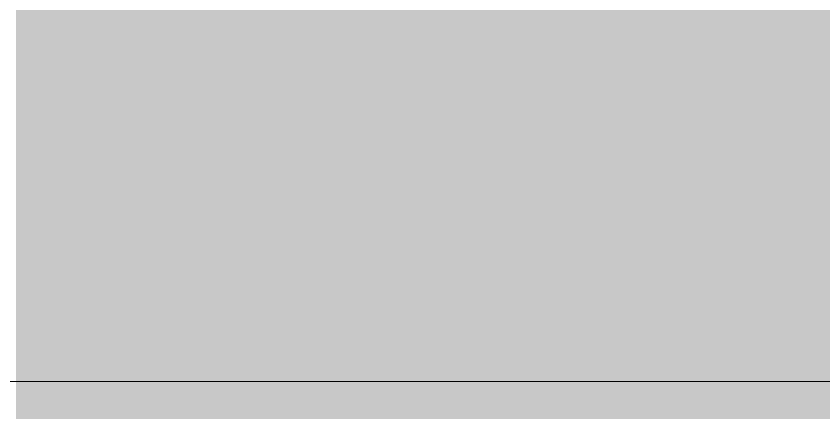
# Model space of a CAD drawing. Header units: millimetres. Extents: x 81773 to 282675, y -8553 to 29000.
# Drawn here: x 117048.55 to 117049.154, y 170.976 to 171.274 of the extents above; entities that cross this region are included whole.
import ezdxf

# ---------------------------------------------------------------- set-up
doc = ezdxf.new("R2010")
doc.units = ezdxf.units.MM
doc.layers.add('A-GENM-3', color=7, linetype='Continuous', lineweight=9, true_color=0x004000)
doc.layers.add('A-WALL-FNSH-1', color=9, linetype='Continuous', lineweight=9, true_color=0x808080)

# ---------------------------------------------------------------- blocks, each defined once
blk = doc.blocks.new('Плинтус - Плинтус темный _ст_школа_-33053054-План раскладки напольных покрытий 3 этажа в осях 23-33')
at = {"layer": 'A-GENM-3'}
h = blk.add_hatch(color=256, dxfattribs=at)
h.paths.add_polyline_path([(8262.56887, -1.5), (8262.56887, 0), (8261.00011, 0), (8261.00011, -1.5)])
h.paths.add_polyline_path([(7400.75899, -1.5), (7400.75899, 0), (7399.55004, 0), (7399.55004, -1.5)])
h.paths.add_polyline_path([(10565.75894, -1.5), (10565.75894, 0), (10541.24118, 0), (10541.24118, -1.5)])

msp = doc.modelspace()

# ---------------------------------------------------------------- linework, layer by layer
at = {"layer": 'A-WALL-FNSH-1'}
msp.add_line((124809, 171.00001), (109770.99994, 171.00001), dxfattribs=at)

# ---------------------------------------------------------------- block references
at = {"layer": 'A-GENM-3'}
msp.add_blockref('Плинтус - Плинтус темный _ст_школа_-33053054-План раскладки напольных покрытий 3 этажа в осях 23-33', (109648.99994, 171.50001), dxfattribs=at)

doc.saveas('drawing.dxf')
